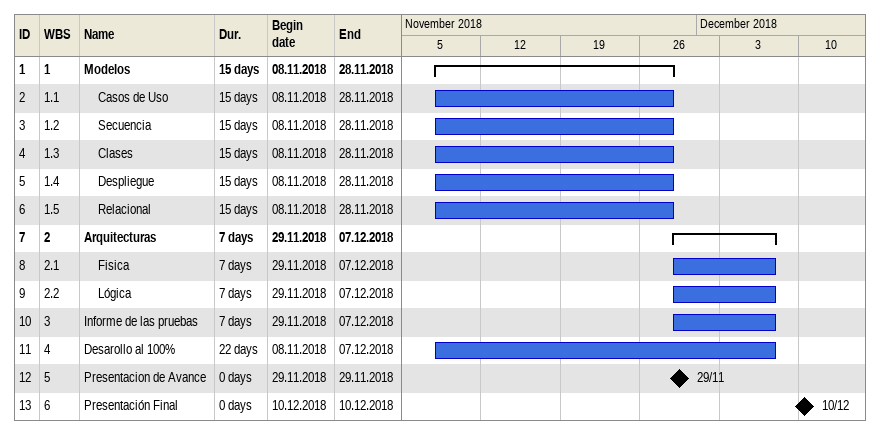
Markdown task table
| ID | WBS | Task | Duration | Start | Finish |
|---|---|---|---|---|---|
| 1 | 1 | **Modelos** | 15d | 2018-11-08 | 2018-11-28 |
| 2 | 1.1 | Casos de Uso | 15d | 2018-11-08 | 2018-11-28 |
| 3 | 1.2 | Secuencia | 15d | 2018-11-08 | 2018-11-28 |
| 4 | 1.3 | Clases | 15d | 2018-11-08 | 2018-11-28 |
| 5 | 1.4 | Despliegue | 15d | 2018-11-08 | 2018-11-28 |
| 6 | 1.5 | Relacional | 15d | 2018-11-08 | 2018-11-28 |
| 7 | 2 | **Arquitecturas** | 7d | 2018-11-29 | 2018-12-07 |
| 8 | 2.1 | Fisica | 7d | 2018-11-29 | 2018-12-07 |
| 9 | 2.2 | Lógica | 7d | 2018-11-29 | 2018-12-07 |
| 10 | 3 | Informe de las pruebas | 7d | 2018-11-29 | 2018-12-07 |
| 11 | 4 | Desarollo al 100% | 22d | 2018-11-08 | 2018-12-07 |
| 12 | 5 | Presentacion de Avance | 0d | 2018-11-29 | 2018-11-29 |
| 13 | 6 | Presentación Final | 0d | 2018-12-10 | 2018-12-10 |
